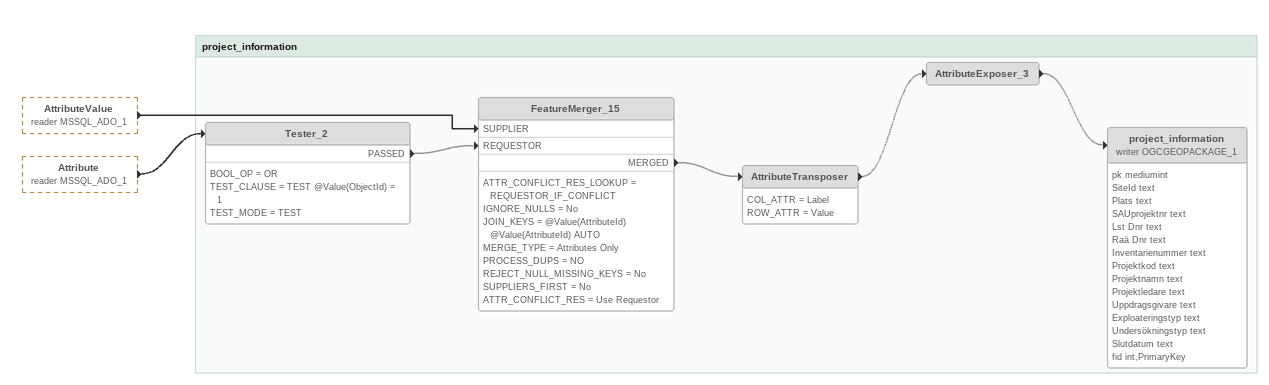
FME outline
AttributeValue (reader MSSQL_ADO_1) [outside]
    -> FeatureMerger_15 [SUPPLIER]
Attribute (reader MSSQL_ADO_1) [outside]
    -> Tester_2

Bookmark: project_information
Tester_2 [off]
    BOOL_OP = OR
    TEST_CLAUSE = TEST @Value(ObjectId) = 1
    TEST_MODE = TEST
    PASSED -> FeatureMerger_15 [REQUESTOR] [off]
FeatureMerger_15 [off]
    ATTR_CONFLICT_RES_LOOKUP = REQUESTOR_IF_CONFLICT
    IGNORE_NULLS = No
    JOIN_KEYS = @Value(AttributeId) @Value(AttributeId) AUTO
    MERGE_TYPE = Attributes Only
    PROCESS_DUPS = NO
    REJECT_NULL_MISSING_KEYS = No
    SUPPLIERS_FIRST = No
    ATTR_CONFLICT_RES = Use Requestor
    MERGED -> AttributeTransposer [off]
AttributeTransposer [off]
    COL_ATTR = Label
    ROW_ATTR = Value
    -> AttributeExposer_3 [off]
AttributeExposer_3 [off]
    -> project_information (writer OGCGEOPACKAGE_1) [off]
project_information (writer OGCGEOPACKAGE_1) [off]
    attributes: pk mediumint, SiteId text, Plats text, SAUprojektnr text, Lst Dnr text, Raä Dnr text, Inventarienummer text, Projektkod text, Projektnamn text, Projektledare text, Uppdragsgivare text, Exploateringstyp text, Undersökningstyp text, Slutdatum text, fid int,PrimaryKey
